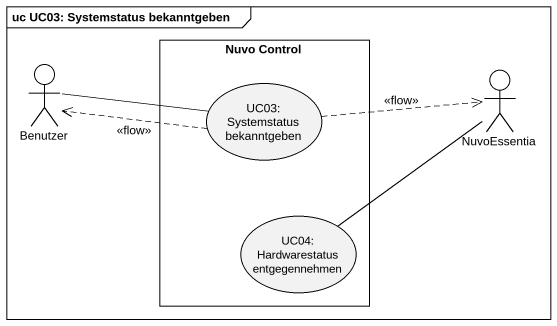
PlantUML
@startuml
mainframe uc UC03: Systemstatus bekanntgeben
actor Benutzer
rectangle "Nuvo Control" as Nuvo_Control {
  usecase "UC03: Systemstatus bekanntgeben" as UC03_Systemstatus
  usecase "UC04: Hardwarestatus entgegennehmen" as UC04_Hardwarestatus
}
actor NuvoEssentia
Benutzer -right- UC03_Systemstatus
NuvoEssentia -- UC04_Hardwarestatus
UC03_Systemstatus .left.> Benutzer : <<flow>>
UC03_Systemstatus .right.> NuvoEssentia : <<flow>>
@enduml
